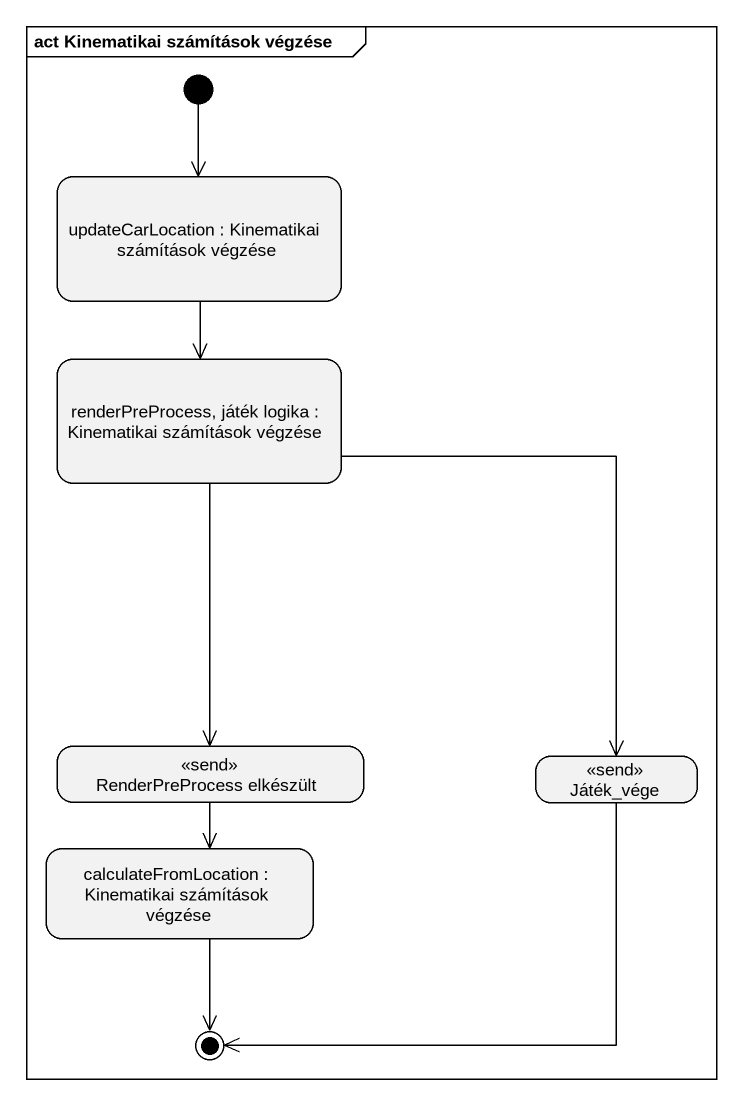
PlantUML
@startuml
mainframe act Kinematikai számítások végzése
hide empty description
state "updateCarLocation : Kinematikai számítások végzése" as updateCarLocation
state "renderPreProcess, játék logika : Kinematikai számítások végzése" as renderPreProcess_játék
state "RenderPreProcess elkészült" as RenderPreProcess_elkészült <<send>>
state Játék_vége <<send>>
state "calculateFromLocation : Kinematikai számítások végzése" as calculateFromLocation
[*] --> updateCarLocation
updateCarLocation --> renderPreProcess_játék
renderPreProcess_játék --> RenderPreProcess_elkészült
renderPreProcess_játék --> Játék_vége
RenderPreProcess_elkészült --> calculateFromLocation
Játék_vége --> [*]
calculateFromLocation --> [*]
@enduml
